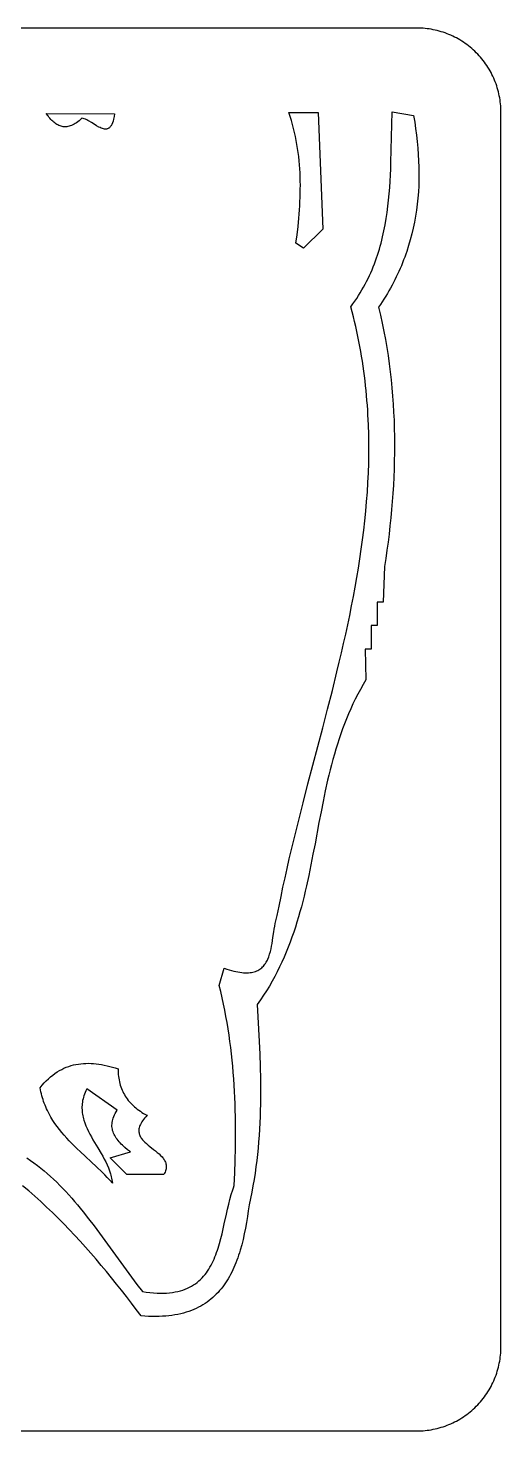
# Model space of a CAD drawing. Header units: metres. Extents: x 0 to 50, y 0 to 50.
# Drawn here: x 33.1 to 50, y 0 to 50 of the extents above; entities that cross this region are included whole.
import ezdxf

# ---------------------------------------------------------------- set-up
doc = ezdxf.new("R2010")
doc.units = ezdxf.units.M

msp = doc.modelspace()

# ---------------------------------------------------------------- linework, layer by layer
for points in [[(3, 0), (47, 0), (47, 0), (47.074492, 0.000924), (47.148761, 0.003687), (47.222779, 0.008277), (47.296513, 0.01468), (47.369934, 0.022884), (47.443009, 0.032877), (47.51571, 0.044646), (47.588004, 0.058177), (47.659861, 0.073458), (47.731251, 0.090477), (47.802143, 0.10922), (47.872505, 0.129676), (47.942308, 0.15183), (48.01152, 0.175671), (48.080111, 0.201186), (48.14805, 0.228361), (48.215307, 0.257185), (48.281849, 0.287645), (48.347648, 0.319727), (48.412671, 0.35342), (48.476889, 0.388709), (48.540271, 0.425584), (48.602785, 0.46403), (48.664402, 0.504035), (48.725089, 0.545587), (48.784818, 0.588672), (48.843556, 0.633279), (48.901274, 0.679394), (48.957939, 0.727004), (49.013523, 0.776097), (49.067994, 0.826659), (49.12132, 0.87868), (49.12132, 0.87868), (49.173341, 0.932006), (49.223903, 0.986477), (49.272996, 1.042061), (49.320606, 1.098726), (49.366721, 1.156444), (49.411328, 1.215182), (49.454413, 1.274911), (49.495965, 1.335598), (49.53597, 1.397215), (49.574416, 1.459729), (49.611291, 1.523111), (49.64658, 1.587329), (49.680273, 1.652352), (49.712355, 1.718151), (49.742815, 1.784693), (49.771639, 1.85195), (49.798814, 1.919889), (49.824329, 1.98848), (49.84817, 2.057692), (49.870324, 2.127495), (49.89078, 2.197857), (49.909523, 2.268749), (49.926542, 2.340139), (49.941823, 2.411996), (49.955354, 2.48429), (49.967123, 2.556991), (49.977116, 2.630066), (49.98532, 2.703487), (49.991723, 2.777221), (49.996313, 2.851239), (49.999076, 2.925508), (50, 3), (50, 47), (50, 47), (49.999076, 47.074492), (49.996313, 47.148761), (49.991723, 47.222779), (49.98532, 47.296513), (49.977116, 47.369934), (49.967123, 47.443009), (49.955354, 47.51571), (49.941823, 47.588004), (49.926542, 47.659861), (49.909523, 47.731251), (49.89078, 47.802143), (49.870324, 47.872505), (49.84817, 47.942308), (49.824329, 48.01152), (49.798814, 48.080111), (49.771639, 48.14805), (49.742815, 48.215307), (49.712355, 48.281849), (49.680273, 48.347648), (49.64658, 48.412671), (49.611291, 48.476889), (49.574416, 48.540271), (49.53597, 48.602785), (49.495965, 48.664402), (49.454413, 48.725089), (49.411328, 48.784818), (49.366721, 48.843556), (49.320606, 48.901274), (49.272996, 48.957939), (49.223903, 49.013523), (49.173341, 49.067994), (49.12132, 49.12132), (49.12132, 49.12132), (49.067994, 49.173341), (49.013523, 49.223903), (48.957939, 49.272996), (48.901274, 49.320606), (48.843556, 49.366721), (48.784818, 49.411328), (48.725089, 49.454413), (48.664402, 49.495965), (48.602785, 49.53597), (48.540271, 49.574416), (48.476889, 49.611291), (48.412671, 49.64658), (48.347648, 49.680273), (48.281849, 49.712355), (48.215307, 49.742815), (48.14805, 49.771639), (48.080111, 49.798814), (48.01152, 49.824329), (47.942308, 49.84817), (47.872505, 49.870324), (47.802143, 49.89078), (47.731251, 49.909523), (47.659861, 49.926542), (47.588004, 49.941823), (47.51571, 49.955354), (47.443009, 49.967123), (47.369934, 49.977116), (47.296513, 49.98532), (47.222779, 49.991723), (47.148761, 49.996313), (47.074492, 49.999076), (47, 50), (3, 50)], [(33.106319, 9.728619), (33.2321, 9.643931), (33.355743, 9.556091), (33.477321, 9.46521), (33.596912, 9.371395), (33.714591, 9.274757), (33.830435, 9.175406), (33.944518, 9.073452), (34.056918, 8.969003), (34.167709, 8.86217), (34.276969, 8.753062), (34.384773, 8.641788), (34.491197, 8.528459), (34.596317, 8.413184), (34.700208, 8.296073), (34.802948, 8.177235), (34.904611, 8.05678), (35.005274, 7.934817), (35.105013, 7.811457), (35.302022, 7.560982), (35.496245, 7.30623), (35.688291, 7.04808), (35.878767, 6.787409), (36.06828, 6.525093), (36.446851, 5.999034), (36.637123, 5.737047), (36.828864, 5.476922), (37.022682, 5.219539), (37.219183, 4.965773), (37.219183, 4.965773), (37.356732, 4.946097), (37.489511, 4.930765), (37.617616, 4.919687), (37.741146, 4.912773), (37.8602, 4.909935), (37.974875, 4.911084), (38.08527, 4.91613), (38.191482, 4.924984), (38.293611, 4.937558), (38.391755, 4.953762), (38.486011, 4.973506), (38.576478, 4.996703), (38.663254, 5.023262), (38.746438, 5.053095), (38.826127, 5.086112), (38.902421, 5.122224), (38.975416, 5.161343), (39.045212, 5.203379), (39.111906, 5.248242), (39.175597, 5.295845), (39.236383, 5.346097), (39.294363, 5.39891), (39.349634, 5.454194), (39.402294, 5.511861), (39.452443, 5.571821), (39.500178, 5.633985), (39.545598, 5.698264), (39.5888, 5.764569), (39.629883, 5.832811), (39.668946, 5.9029), (39.706086, 5.974748), (39.741401, 6.048265), (39.774991, 6.123362), (39.806952, 6.199951), (39.837384, 6.277941), (39.866385, 6.357245), (39.894052, 6.437772), (39.920485, 6.519434), (39.970038, 6.685805), (40.015831, 6.855645), (40.058649, 7.028242), (40.099277, 7.202881), (40.138503, 7.378851), (40.215888, 7.731929), (40.25562, 7.907612), (40.297092, 8.081772), (40.341091, 8.253698), (40.388402, 8.422677), (40.439811, 8.587994), (40.467298, 8.669058), (40.496104, 8.748938), (40.496104, 8.748938), (40.514268, 9.196026), (40.528092, 9.64333), (40.537033, 10.090759), (40.540546, 10.538219), (40.540097, 10.761933), (40.538087, 10.98562), (40.534448, 11.209268), (40.529112, 11.432866), (40.522011, 11.656404), (40.513076, 11.879868), (40.50224, 12.103247), (40.489435, 12.326531), (40.474593, 12.549706), (40.457645, 12.772763), (40.438524, 12.995688), (40.417162, 13.218471), (40.39349, 13.4411), (40.36744, 13.663564), (40.338946, 13.88585), (40.307937, 14.107948), (40.274347, 14.329845), (40.238108, 14.551531), (40.199151, 14.772993), (40.157408, 14.99422), (40.112811, 15.2152), (40.065293, 15.435923), (40.014785, 15.656375), (39.961219, 15.876547), (40.13636, 16.492989), (40.13636, 16.492989), (40.225604, 16.462446), (40.311551, 16.435212), (40.39427, 16.41122), (40.473828, 16.3904), (40.550294, 16.372686), (40.623734, 16.358008), (40.694217, 16.346299), (40.76181, 16.33749), (40.826582, 16.331514), (40.888599, 16.328301), (40.947931, 16.327784), (41.004645, 16.329895), (41.058808, 16.334566), (41.110489, 16.341728), (41.159755, 16.351313), (41.206673, 16.363253), (41.251313, 16.37748), (41.293742, 16.393926), (41.334027, 16.412522), (41.372236, 16.433201), (41.408437, 16.455893), (41.442698, 16.480532), (41.475088, 16.507049), (41.505672, 16.535375), (41.53452, 16.565443), (41.561699, 16.597184), (41.587278, 16.63053), (41.611323, 16.665414), (41.633902, 16.701766), (41.655085, 16.739519), (41.674937, 16.778604), (41.693528, 16.818954), (41.727195, 16.903174), (41.756627, 16.991633), (41.782369, 17.083786), (41.804962, 17.179088), (41.824949, 17.276993), (41.842872, 17.376956), (41.874697, 17.580874), (41.904777, 17.78648), (41.92052, 17.888553), (41.937454, 17.989411), (41.956121, 18.08851), (41.977066, 18.185305), (42.000829, 18.279249), (42.027954, 18.369797), (42.027954, 18.369797), (42.093246, 18.706541), (42.161184, 19.042915), (42.231603, 19.37894), (42.304338, 19.714638), (42.379223, 20.050031), (42.456094, 20.385139), (42.534784, 20.719984), (42.615128, 21.054588), (42.780118, 21.723157), (42.949739, 22.391018), (43.12267, 23.058341), (43.297586, 23.725299), (43.648082, 25.058805), (43.821016, 25.725695), (43.990643, 26.392905), (44.155639, 27.060607), (44.235988, 27.394696), (44.314682, 27.728973), (44.391557, 28.063458), (44.466448, 28.398173), (44.539189, 28.733139), (44.609614, 29.068379), (44.677559, 29.403913), (44.742857, 29.739763), (44.805344, 30.07595), (44.864854, 30.412495), (44.921221, 30.749421), (44.97428, 31.086749), (45.023867, 31.424499), (45.069815, 31.762694), (45.111958, 32.101354), (45.150133, 32.440502), (45.184172, 32.780159), (45.213912, 33.120346), (45.239186, 33.461084), (45.259828, 33.802396), (45.275675, 34.144302), (45.28656, 34.486823), (45.292317, 34.829982), (45.292782, 35.1738), (45.287789, 35.518298), (45.277172, 35.863498), (45.260767, 36.209421), (45.250342, 36.38266), (45.238407, 36.556088), (45.224943, 36.729707), (45.209928, 36.903521), (45.193342, 37.077531), (45.175164, 37.251741), (45.155373, 37.426153), (45.133949, 37.60077), (45.110872, 37.775595), (45.086119, 37.95063), (45.059671, 38.125877), (45.031508, 38.301341), (45.001607, 38.477022), (44.96995, 38.652925), (44.936514, 38.829051), (44.901279, 39.005403), (44.864226, 39.181985), (44.825332, 39.358798), (44.784577, 39.535845), (44.741942, 39.71313), (44.697404, 39.890654), (44.650943, 40.068421), (44.650943, 40.068421), (44.722904, 40.166839), (44.792374, 40.265774), (44.859397, 40.365216), (44.924021, 40.465156), (44.986289, 40.565584), (45.046248, 40.666491), (45.103942, 40.767867), (45.159417, 40.869703), (45.212719, 40.97199), (45.263892, 41.074718), (45.312983, 41.177877), (45.360037, 41.281459), (45.405098, 41.385453), (45.448213, 41.489851), (45.489426, 41.594642), (45.528784, 41.699818), (45.566331, 41.805369), (45.602113, 41.911286), (45.636176, 42.017558), (45.668564, 42.124178), (45.699323, 42.231134), (45.728499, 42.338419), (45.756136, 42.446022), (45.782281, 42.553934), (45.830273, 42.770646), (45.872839, 42.988482), (45.910341, 43.207364), (45.943142, 43.427218), (45.971607, 43.647968), (45.996097, 43.869539), (46.016975, 44.091854), (46.034606, 44.31484), (46.049351, 44.538419), (46.061575, 44.762517), (46.071639, 44.987059), (46.079907, 45.211967), (46.092508, 45.662586), (46.102283, 46.113769), (46.112134, 46.564913), (46.124968, 47.015414), (46.886905, 46.883581), (46.886905, 46.883581), (46.925706, 46.649089), (46.960278, 46.415987), (46.990541, 46.184271), (47.016418, 45.953938), (47.037829, 45.724984), (47.054696, 45.497404), (47.06694, 45.271197), (47.074483, 45.046357), (47.077246, 44.822881), (47.075151, 44.600766), (47.068118, 44.380007), (47.05607, 44.160602), (47.038928, 43.942546), (47.016613, 43.725836), (46.989047, 43.510468), (46.956151, 43.296439), (46.917846, 43.083745), (46.874055, 42.872381), (46.824697, 42.662346), (46.769696, 42.453634), (46.708972, 42.246242), (46.642446, 42.040167), (46.606983, 41.937622), (46.57004, 41.835404), (46.531608, 41.733514), (46.491676, 41.631951), (46.450235, 41.530714), (46.407274, 41.429804), (46.362785, 41.329218), (46.316757, 41.228958), (46.269181, 41.129022), (46.220046, 41.02941), (46.169343, 40.930122), (46.117061, 40.831157), (46.063192, 40.732515), (46.007726, 40.634194), (45.950651, 40.536196), (45.89196, 40.438519), (45.831641, 40.341163), (45.769685, 40.244128), (45.706083, 40.147412), (45.640823, 40.051016), (45.640823, 40.051016), (45.707631, 39.763861), (45.769927, 39.476565), (45.827773, 39.189131), (45.881233, 38.901562), (45.930368, 38.61386), (45.975242, 38.326028), (46.015916, 38.038068), (46.052454, 37.749984), (46.084918, 37.461777), (46.11337, 37.173451), (46.137873, 36.885008), (46.15849, 36.596451), (46.175282, 36.307782), (46.188314, 36.019005), (46.197646, 35.730121), (46.203343, 35.441134), (46.205465, 35.152046), (46.204076, 34.862859), (46.199239, 34.573577), (46.191016, 34.284202), (46.179468, 33.994737), (46.16466, 33.705184), (46.146654, 33.415546), (46.125511, 33.125826), (46.101295, 32.836026), (46.074068, 32.54615), (46.043893, 32.256199), (46.010832, 31.966176), (45.974948, 31.676084), (45.936303, 31.385926), (45.89496, 31.095704), (45.850981, 30.805421), (45.796606, 29.542504), (45.58608, 29.542504), (45.58608, 28.701383), (45.375554, 28.701383), (45.375554, 27.860261), (45.165028, 27.860261), (45.18651, 26.767427), (45.18651, 26.767427), (45.085855, 26.598678), (44.989503, 26.428571), (44.897307, 26.257155), (44.809121, 26.084476), (44.724799, 25.910582), (44.644194, 25.735521), (44.567158, 25.559338), (44.493546, 25.382082), (44.423212, 25.2038), (44.356007, 25.024539), (44.291786, 24.844347), (44.230402, 24.66327), (44.171709, 24.481356), (44.115559, 24.298652), (44.061806, 24.115206), (44.010305, 23.931064), (43.960907, 23.746274), (43.913466, 23.560884), (43.867836, 23.374939), (43.82387, 23.188489), (43.740344, 22.814258), (43.661715, 22.438569), (43.586811, 22.0618), (43.514457, 21.684329), (43.37271, 20.928793), (43.300972, 20.551484), (43.227093, 20.174986), (43.1499, 19.799676), (43.06822, 19.425932), (43.025331, 19.239766), (42.980881, 19.054133), (42.934722, 18.869081), (42.886709, 18.684656), (42.836695, 18.500907), (42.784532, 18.31788), (42.730075, 18.135623), (42.673176, 17.954183), (42.61369, 17.773607), (42.551469, 17.593942), (42.486367, 17.415237), (42.418237, 17.237537), (42.346934, 17.06089), (42.272309, 16.885344), (42.194216, 16.710945), (42.112509, 16.537742), (42.027042, 16.365781), (41.937667, 16.195109), (41.844238, 16.025774), (41.746608, 15.857823), (41.644632, 15.691303), (41.538161, 15.526262), (41.427049, 15.362747), (41.311151, 15.200805), (41.311151, 15.200805), (41.337051, 14.759553), (41.361715, 14.31745), (41.384147, 13.874538), (41.403354, 13.430855), (41.418341, 12.986444), (41.428115, 12.541344), (41.430736, 12.318549), (41.431681, 12.095597), (41.430826, 11.872493), (41.428046, 11.649242), (41.423216, 11.42585), (41.416214, 11.202321), (41.406914, 10.97866), (41.395192, 10.754873), (41.380924, 10.530965), (41.363986, 10.306941), (41.344253, 10.082805), (41.321601, 9.858564), (41.295907, 9.634221), (41.267044, 9.409783), (41.23489, 9.185253), (41.199321, 8.960638), (41.160211, 8.735942), (41.117436, 8.51117), (41.070873, 8.286328), (41.020397, 8.061421), (41.020397, 8.061421), (40.991913, 7.848749), (40.96106, 7.638491), (40.927482, 7.430978), (40.890824, 7.226541), (40.850733, 7.025513), (40.806854, 6.828224), (40.758831, 6.635007), (40.70631, 6.446193), (40.678252, 6.353541), (40.648937, 6.262114), (40.61832, 6.171953), (40.586356, 6.0831), (40.553002, 5.995597), (40.518214, 5.909485), (40.481946, 5.824804), (40.444155, 5.741598), (40.404796, 5.659907), (40.363825, 5.579772), (40.321197, 5.501236), (40.276869, 5.424339), (40.230795, 5.349123), (40.182932, 5.27563), (40.133235, 5.2039), (40.081661, 5.133976), (40.028163, 5.065899), (39.972699, 4.999709), (39.915224, 4.93545), (39.855693, 4.873162), (39.794062, 4.812886), (39.730287, 4.754664), (39.664324, 4.698538), (39.596128, 4.644548), (39.525655, 4.592737), (39.452861, 4.543146), (39.3777, 4.495816), (39.30013, 4.450788), (39.220105, 4.408105), (39.137581, 4.367808), (39.052514, 4.329937), (38.96486, 4.294535), (38.874573, 4.261643), (38.781611, 4.231302), (38.685928, 4.203554), (38.587481, 4.17844), (38.486224, 4.156002), (38.382114, 4.136282), (38.275106, 4.119319), (38.165156, 4.105157), (38.052219, 4.093837), (37.936252, 4.085399), (37.81721, 4.079886), (37.695048, 4.077338), (37.569722, 4.077798), (37.441188, 4.081307), (37.309402, 4.087905), (37.174319, 4.097636), (37.174319, 4.097636), (37.002105, 4.328486), (36.828573, 4.557926), (36.653639, 4.785884), (36.47722, 5.012286), (36.299231, 5.237058), (36.11959, 5.460128), (35.938213, 5.681423), (35.755016, 5.900868), (35.569915, 6.118391), (35.382828, 6.333919), (35.19367, 6.547377), (35.002357, 6.758694), (34.808807, 6.967795), (34.612936, 7.174608), (34.41466, 7.379058), (34.213895, 7.581074), (34.010558, 7.780581), (33.804566, 7.977506), (33.595834, 8.171777), (33.38428, 8.363319), (33.169819, 8.552059), (32.952368, 8.737925)], [(36.227329, 46.937824), (36.227329, 46.937824), (36.212262, 46.842298), (36.194786, 46.757633), (36.175004, 46.683327), (36.153021, 46.618881), (36.128939, 46.563793), (36.102862, 46.517563), (36.089108, 46.497613), (36.074895, 46.47969), (36.060234, 46.463731), (36.045139, 46.449674), (36.029624, 46.437455), (36.0137, 46.427013), (35.997381, 46.418285), (35.98068, 46.411208), (35.96361, 46.40572), (35.946183, 46.401758), (35.910313, 46.398161), (35.873173, 46.399918), (35.834866, 46.406528), (35.795497, 46.41749), (35.755168, 46.432303), (35.713984, 46.450467), (35.672047, 46.471481), (35.586332, 46.520058), (35.498851, 46.574028), (35.410433, 46.629386), (35.321905, 46.682127), (35.277859, 46.706265), (35.234096, 46.728246), (35.190721, 46.747571), (35.147836, 46.763738), (35.105544, 46.776248), (35.063951, 46.784598), (35.063951, 46.784598), (35.0154, 46.739129), (34.967525, 46.697568), (34.920316, 46.659853), (34.873762, 46.62592), (34.82785, 46.595708), (34.78257, 46.569155), (34.737911, 46.546199), (34.693862, 46.526776), (34.650411, 46.510825), (34.607547, 46.498283), (34.565259, 46.489088), (34.523536, 46.483179), (34.482366, 46.480492), (34.441739, 46.480965), (34.401643, 46.484536), (34.362067, 46.491142), (34.323, 46.500723), (34.284431, 46.513214), (34.246348, 46.528554), (34.208741, 46.54668), (34.171597, 46.567531), (34.134906, 46.591044), (34.098658, 46.617156), (34.062839, 46.645806), (34.02744, 46.676931), (33.992449, 46.710469), (33.957856, 46.746357), (33.923647, 46.784533), (33.889814, 46.824935), (33.856344, 46.867501), (33.790449, 46.958875), (36.227329, 46.937824)], [(42.438884, 46.996261), (43.4857, 46.995775), (43.65513, 42.838109), (42.966885, 42.150668), (42.693364, 42.328142), (42.693364, 42.328142), (42.732688, 42.627396), (42.767307, 42.925471), (42.796652, 43.222405), (42.809168, 43.370456), (42.820152, 43.518237), (42.829532, 43.665751), (42.837238, 43.813005), (42.843197, 43.960002), (42.84734, 44.106747), (42.849594, 44.253246), (42.849888, 44.399504), (42.848151, 44.545524), (42.844312, 44.691312), (42.8383, 44.836872), (42.830043, 44.98221), (42.819471, 45.12733), (42.806511, 45.272237), (42.791093, 45.416936), (42.773146, 45.561431), (42.752598, 45.705728), (42.729378, 45.849832), (42.703415, 45.993746), (42.674638, 46.137476), (42.642975, 46.281027), (42.608355, 46.424404), (42.570708, 46.56761), (42.529961, 46.710652), (42.486043, 46.853534), (42.438884, 46.996261)], [(37.989355, 9.139981), (36.659764, 9.145308), (36.071586, 9.732799), (36.795532, 9.941795), (36.795532, 9.941795), (36.692411, 10.022314), (36.595747, 10.103334), (36.506261, 10.185109), (36.464434, 10.226359), (36.424671, 10.267892), (36.387061, 10.309742), (36.351695, 10.351938), (36.318662, 10.394514), (36.288052, 10.437501), (36.259956, 10.48093), (36.234463, 10.524834), (36.211662, 10.569244), (36.191644, 10.614191), (36.174499, 10.659709), (36.160316, 10.705827), (36.149186, 10.752579), (36.141197, 10.799995), (36.136441, 10.848108), (36.135007, 10.896949), (36.136984, 10.946551), (36.142463, 10.996944), (36.151533, 11.04816), (36.164285, 11.100232), (36.180808, 11.153191), (36.201192, 11.207068), (36.225527, 11.261896), (36.253903, 11.317707), (36.28641, 11.374531), (36.323137, 11.432401), (35.234646, 12.187644), (35.234646, 12.187644), (35.205579, 12.126855), (35.179505, 12.06674), (35.156347, 12.007279), (35.136025, 11.948452), (35.118463, 11.890239), (35.103582, 11.832622), (35.091303, 11.775579), (35.081548, 11.719092), (35.074239, 11.663141), (35.069298, 11.607705), (35.066647, 11.552767), (35.066207, 11.498304), (35.0679, 11.444299), (35.071647, 11.390731), (35.077372, 11.33758), (35.084994, 11.284828), (35.094437, 11.232454), (35.105622, 11.180438), (35.11847, 11.128761), (35.132904, 11.077403), (35.166215, 10.975567), (35.204928, 10.87477), (35.248419, 10.774857), (35.29606, 10.675668), (35.347226, 10.577048), (35.401291, 10.478838), (35.45763, 10.38088), (35.515616, 10.283018), (35.634026, 10.086949), (35.751514, 9.889371), (35.808348, 9.789623), (35.863074, 9.689024), (35.915065, 9.587418), (35.963697, 9.484647), (36.008343, 9.380554), (36.048377, 9.274981), (36.083174, 9.16777), (36.098412, 9.113502), (36.112106, 9.058765), (36.124179, 9.00354), (36.13455, 8.947807), (36.143143, 8.891547), (36.149878, 8.834739), (36.149878, 8.834739), (36.061062, 8.93356), (35.969989, 9.030768), (35.876939, 9.126571), (35.78219, 9.221179), (35.588715, 9.407646), (35.391796, 9.591839), (35.193666, 9.775432), (34.996557, 9.960096), (34.899083, 10.053353), (34.802702, 10.147505), (34.707693, 10.242761), (34.614334, 10.33933), (34.522905, 10.437421), (34.433685, 10.537243), (34.346953, 10.639005), (34.262988, 10.742917), (34.182069, 10.849187), (34.104475, 10.958024), (34.030486, 11.069638), (33.96038, 11.184237), (33.894437, 11.30203), (33.832935, 11.423227), (33.803937, 11.485167), (33.776154, 11.548037), (33.749621, 11.611861), (33.724372, 11.676667), (33.700444, 11.742481), (33.67787, 11.809329), (33.656685, 11.877237), (33.636925, 11.94623), (33.618624, 12.016336), (33.601817, 12.08758), (33.586539, 12.159988), (33.572825, 12.233587), (33.572825, 12.233587), (33.64532, 12.320912), (33.718845, 12.403094), (33.793392, 12.48022), (33.868949, 12.552376), (33.945507, 12.619648), (34.023056, 12.682123), (34.101586, 12.739887), (34.181087, 12.793026), (34.261549, 12.841626), (34.342961, 12.885774), (34.425314, 12.925556), (34.508597, 12.961058), (34.592801, 12.992366), (34.677915, 13.019567), (34.763929, 13.042747), (34.850834, 13.061992), (34.93862, 13.077389), (35.027275, 13.089023), (35.116791, 13.096981), (35.207157, 13.101349), (35.298363, 13.102214), (35.390399, 13.099662), (35.483255, 13.093778), (35.57692, 13.084649), (35.671386, 13.072362), (35.766642, 13.057003), (35.862677, 13.038658), (35.959482, 13.017413), (36.057047, 12.993354), (36.155362, 12.966568), (36.254416, 12.937141), (36.354199, 12.90516), (36.354199, 12.90516), (36.354596, 12.836365), (36.357098, 12.768628), (36.361699, 12.701954), (36.368397, 12.636347), (36.377186, 12.57181), (36.388063, 12.508348), (36.401024, 12.445964), (36.416064, 12.384664), (36.43318, 12.324451), (36.452367, 12.265329), (36.473621, 12.207302), (36.496938, 12.150374), (36.522314, 12.094551), (36.549744, 12.039834), (36.579225, 11.98623), (36.610753, 11.933741), (36.644322, 11.882373), (36.67993, 11.832128), (36.717572, 11.783012), (36.757244, 11.735028), (36.798942, 11.68818), (36.842661, 11.642473), (36.888398, 11.59791), (36.936148, 11.554496), (36.985907, 11.512235), (37.037671, 11.471131), (37.091437, 11.431188), (37.147199, 11.39241), (37.204954, 11.354801), (37.264697, 11.318366), (37.326425, 11.283108), (37.390133, 11.249032), (37.390133, 11.249032), (37.342464, 11.199094), (37.299441, 11.150543), (37.260926, 11.103338), (37.226781, 11.057438), (37.196871, 11.012801), (37.171057, 10.969388), (37.149203, 10.927156), (37.131172, 10.886066), (37.116825, 10.846075), (37.106026, 10.807143), (37.098639, 10.769229), (37.094525, 10.732292), (37.093547, 10.69629), (37.095569, 10.661183), (37.100453, 10.62693), (37.108062, 10.593489), (37.118258, 10.56082), (37.130906, 10.528882), (37.145867, 10.497633), (37.163004, 10.467033), (37.18218, 10.437041), (37.203258, 10.407615), (37.226101, 10.378714), (37.250572, 10.350298), (37.303848, 10.294755), (37.361988, 10.240658), (37.423895, 10.187679), (37.488472, 10.135489), (37.621246, 10.032163), (37.687249, 9.980371), (37.751531, 9.928056), (37.812997, 9.874889), (37.870548, 9.820543), (37.923088, 9.764688), (37.947136, 9.736093), (37.969519, 9.706997), (37.9901, 9.67736), (38.008743, 9.647142), (38.02531, 9.6163), (38.039663, 9.584793), (38.051667, 9.552582), (38.061183, 9.519625), (38.068074, 9.48588), (38.072203, 9.451307), (38.073434, 9.415864), (38.071628, 9.379511), (38.066649, 9.342207), (38.05836, 9.303911), (38.046623, 9.264581), (38.031301, 9.224177), (38.012258, 9.182657), (37.989355, 9.139981)]]:
    msp.add_lwpolyline(points)

doc.saveas('drawing.dxf')
